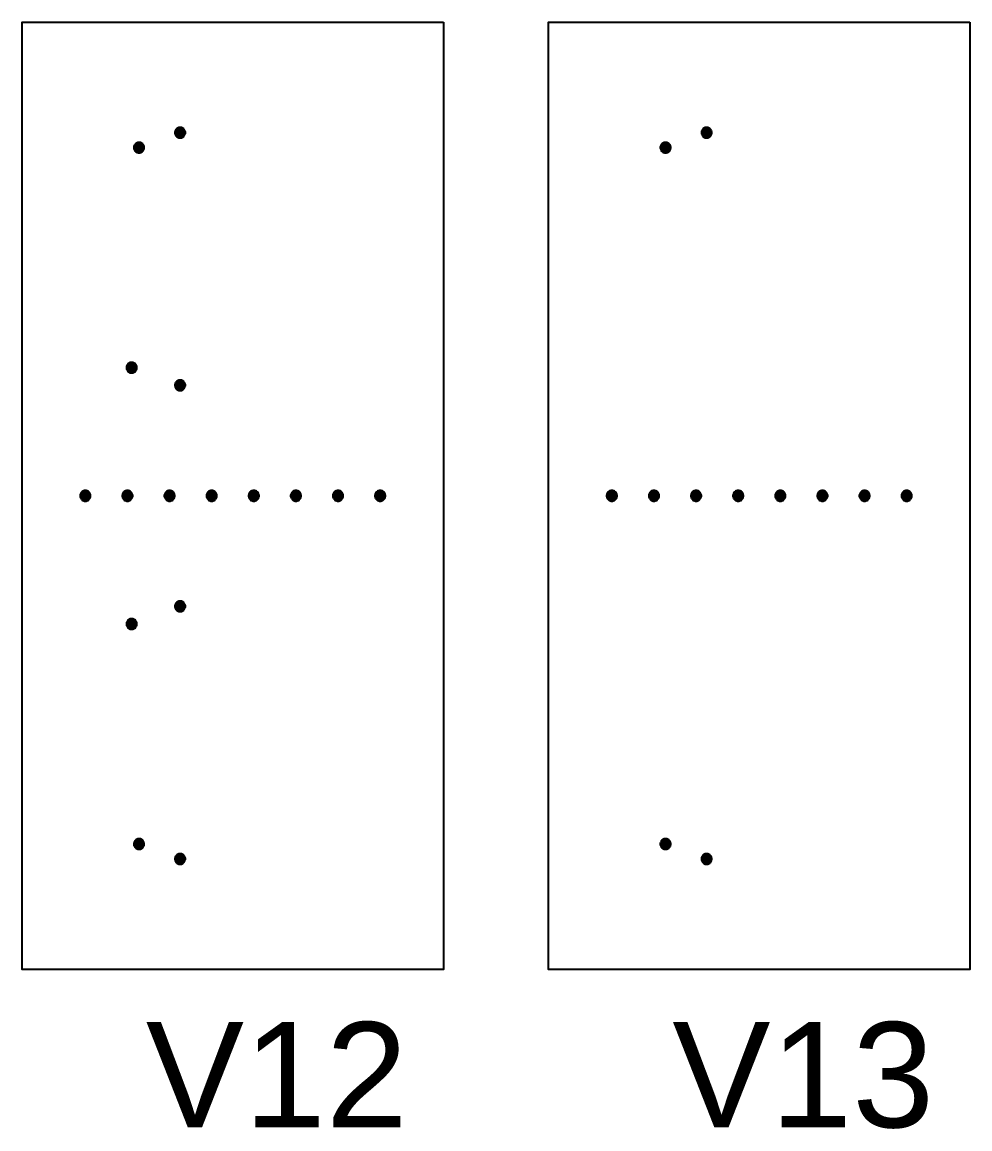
# Model space of a CAD drawing. Extents: x -2 to 177, y -6 to 16.
# Drawn here: x 168 to 177, y 4.99 to 15.5 of the extents above; entities that cross this region are included whole.
import ezdxf

# ---------------------------------------------------------------- set-up
doc = ezdxf.new("R2010")
doc.units = 0
doc.layers.get('0').update_dxf_attribs({"color": 255, "linetype": 'continuous'})
for name, color, linetype in [('Outline', 1, 'continuous'), ('V12', 96, 'continuous'), ('V13', 206, 'continuous')]:
    doc.layers.add(name, color=color, linetype=linetype)
doc.styles.get("Standard").update_dxf_attribs({"font": 'ARIAL.TTF'})

msp = doc.modelspace()

# ---------------------------------------------------------------- linework, layer by layer
at = {"layer": 'Outline'}
for points in [[(172, 15.5), (172, 6.5), (168, 6.5), (168, 15.5)], [(177, 15.5), (177, 6.5), (173, 6.5), (173, 15.5)]]:
    msp.add_lwpolyline(points, close=True, dxfattribs=at)
at = {"layer": 'V12'}
for points in [[(169.55, 14.45), (169.55, 14.457), (169.548, 14.463), (169.546, 14.469), (169.543, 14.475), (169.54, 14.48), (169.535, 14.485), (169.53, 14.49), (169.525, 14.493), (169.519, 14.496), (169.513, 14.498), (169.507, 14.5), (169.5, 14.5), (169.493, 14.5), (169.487, 14.498), (169.481, 14.496), (169.475, 14.493), (169.47, 14.49), (169.465, 14.485), (169.46, 14.48), (169.457, 14.475), (169.454, 14.469), (169.452, 14.463), (169.45, 14.457), (169.45, 14.45), (169.45, 14.443), (169.452, 14.437), (169.454, 14.431), (169.457, 14.425), (169.46, 14.42), (169.465, 14.415), (169.47, 14.41), (169.475, 14.407), (169.481, 14.404), (169.487, 14.402), (169.493, 14.4), (169.5, 14.4), (169.507, 14.4), (169.513, 14.402), (169.519, 14.404), (169.525, 14.407), (169.53, 14.41), (169.535, 14.415), (169.54, 14.42), (169.543, 14.425), (169.546, 14.431), (169.548, 14.437), (169.55, 14.443), (169.55, 14.45)], [(169.16, 14.308), (169.16, 14.315), (169.158, 14.321), (169.156, 14.327), (169.153, 14.333), (169.15, 14.338), (169.145, 14.343), (169.14, 14.348), (169.135, 14.351), (169.129, 14.354), (169.123, 14.356), (169.117, 14.358), (169.11, 14.358), (169.104, 14.358), (169.097, 14.356), (169.091, 14.354), (169.085, 14.351), (169.08, 14.348), (169.075, 14.343), (169.07, 14.338), (169.067, 14.333), (169.064, 14.327), (169.062, 14.321), (169.06, 14.315), (169.06, 14.308), (169.06, 14.302), (169.062, 14.295), (169.064, 14.289), (169.067, 14.283), (169.07, 14.278), (169.075, 14.273), (169.08, 14.268), (169.085, 14.265), (169.091, 14.262), (169.097, 14.26), (169.104, 14.258), (169.11, 14.258), (169.117, 14.258), (169.123, 14.26), (169.129, 14.262), (169.135, 14.265), (169.14, 14.268), (169.145, 14.273), (169.15, 14.278), (169.153, 14.283), (169.156, 14.289), (169.158, 14.295), (169.16, 14.302), (169.16, 14.308)], [(169.09, 12.218), (169.089, 12.224), (169.088, 12.231), (169.086, 12.237), (169.083, 12.243), (169.079, 12.248), (169.075, 12.253), (169.07, 12.257), (169.065, 12.261), (169.059, 12.264), (169.052, 12.266), (169.046, 12.267), (169.04, 12.268), (169.033, 12.267), (169.027, 12.266), (169.02, 12.264), (169.015, 12.261), (169.009, 12.257), (169.004, 12.253), (169, 12.248), (168.996, 12.243), (168.993, 12.237), (168.991, 12.231), (168.99, 12.224), (168.99, 12.218), (168.99, 12.211), (168.991, 12.205), (168.993, 12.198), (168.996, 12.193), (169, 12.187), (169.004, 12.182), (169.009, 12.178), (169.015, 12.174), (169.02, 12.171), (169.027, 12.169), (169.033, 12.168), (169.04, 12.168), (169.046, 12.168), (169.052, 12.169), (169.059, 12.171), (169.065, 12.174), (169.07, 12.178), (169.075, 12.182), (169.079, 12.187), (169.083, 12.193), (169.086, 12.198), (169.088, 12.205), (169.089, 12.211), (169.09, 12.218)], [(169.55, 12.05), (169.55, 12.057), (169.548, 12.063), (169.546, 12.069), (169.543, 12.075), (169.54, 12.08), (169.535, 12.085), (169.53, 12.09), (169.525, 12.093), (169.519, 12.096), (169.513, 12.098), (169.507, 12.1), (169.5, 12.1), (169.493, 12.1), (169.487, 12.098), (169.481, 12.096), (169.475, 12.093), (169.47, 12.09), (169.465, 12.085), (169.46, 12.08), (169.457, 12.075), (169.454, 12.069), (169.452, 12.063), (169.45, 12.057), (169.45, 12.05), (169.45, 12.043), (169.452, 12.037), (169.454, 12.031), (169.457, 12.025), (169.46, 12.02), (169.465, 12.015), (169.47, 12.01), (169.475, 12.007), (169.481, 12.004), (169.487, 12.002), (169.493, 12), (169.5, 12), (169.507, 12), (169.513, 12.002), (169.519, 12.004), (169.525, 12.007), (169.53, 12.01), (169.535, 12.015), (169.54, 12.02), (169.543, 12.025), (169.546, 12.031), (169.548, 12.037), (169.55, 12.043), (169.55, 12.05)], [(168.65, 11), (168.65, 11.007), (168.648, 11.013), (168.646, 11.019), (168.643, 11.025), (168.64, 11.03), (168.635, 11.035), (168.63, 11.04), (168.625, 11.043), (168.619, 11.046), (168.613, 11.048), (168.607, 11.05), (168.6, 11.05), (168.593, 11.05), (168.587, 11.048), (168.581, 11.046), (168.575, 11.043), (168.57, 11.04), (168.565, 11.035), (168.56, 11.03), (168.557, 11.025), (168.554, 11.019), (168.552, 11.013), (168.55, 11.007), (168.55, 11), (168.55, 10.993), (168.552, 10.987), (168.554, 10.981), (168.557, 10.975), (168.56, 10.97), (168.565, 10.965), (168.57, 10.96), (168.575, 10.957), (168.581, 10.954), (168.587, 10.952), (168.593, 10.95), (168.6, 10.95), (168.607, 10.95), (168.613, 10.952), (168.619, 10.954), (168.625, 10.957), (168.63, 10.96), (168.635, 10.965), (168.64, 10.97), (168.643, 10.975), (168.646, 10.981), (168.648, 10.987), (168.65, 10.993), (168.65, 11)], [(169.05, 11), (169.05, 11.007), (169.048, 11.013), (169.046, 11.019), (169.043, 11.025), (169.04, 11.03), (169.035, 11.035), (169.03, 11.04), (169.025, 11.043), (169.019, 11.046), (169.013, 11.048), (169.007, 11.05), (169, 11.05), (168.993, 11.05), (168.987, 11.048), (168.981, 11.046), (168.975, 11.043), (168.97, 11.04), (168.965, 11.035), (168.96, 11.03), (168.957, 11.025), (168.954, 11.019), (168.952, 11.013), (168.95, 11.007), (168.95, 11), (168.95, 10.993), (168.952, 10.987), (168.954, 10.981), (168.957, 10.975), (168.96, 10.97), (168.965, 10.965), (168.97, 10.96), (168.975, 10.957), (168.981, 10.954), (168.987, 10.952), (168.993, 10.95), (169, 10.95), (169.007, 10.95), (169.013, 10.952), (169.019, 10.954), (169.025, 10.957), (169.03, 10.96), (169.035, 10.965), (169.04, 10.97), (169.043, 10.975), (169.046, 10.981), (169.048, 10.987), (169.05, 10.993), (169.05, 11)], [(169.45, 11), (169.45, 11.007), (169.448, 11.013), (169.446, 11.019), (169.443, 11.025), (169.44, 11.03), (169.435, 11.035), (169.43, 11.04), (169.425, 11.043), (169.419, 11.046), (169.413, 11.048), (169.407, 11.05), (169.4, 11.05), (169.393, 11.05), (169.387, 11.048), (169.381, 11.046), (169.375, 11.043), (169.37, 11.04), (169.365, 11.035), (169.36, 11.03), (169.357, 11.025), (169.354, 11.019), (169.352, 11.013), (169.35, 11.007), (169.35, 11), (169.35, 10.993), (169.352, 10.987), (169.354, 10.981), (169.357, 10.975), (169.36, 10.97), (169.365, 10.965), (169.37, 10.96), (169.375, 10.957), (169.381, 10.954), (169.387, 10.952), (169.393, 10.95), (169.4, 10.95), (169.407, 10.95), (169.413, 10.952), (169.419, 10.954), (169.425, 10.957), (169.43, 10.96), (169.435, 10.965), (169.44, 10.97), (169.443, 10.975), (169.446, 10.981), (169.448, 10.987), (169.45, 10.993), (169.45, 11)], [(169.85, 11), (169.85, 11.007), (169.848, 11.013), (169.846, 11.019), (169.843, 11.025), (169.84, 11.03), (169.835, 11.035), (169.83, 11.04), (169.825, 11.043), (169.819, 11.046), (169.813, 11.048), (169.807, 11.05), (169.8, 11.05), (169.793, 11.05), (169.787, 11.048), (169.781, 11.046), (169.775, 11.043), (169.77, 11.04), (169.765, 11.035), (169.76, 11.03), (169.757, 11.025), (169.754, 11.019), (169.752, 11.013), (169.75, 11.007), (169.75, 11), (169.75, 10.993), (169.752, 10.987), (169.754, 10.981), (169.757, 10.975), (169.76, 10.97), (169.765, 10.965), (169.77, 10.96), (169.775, 10.957), (169.781, 10.954), (169.787, 10.952), (169.793, 10.95), (169.8, 10.95), (169.807, 10.95), (169.813, 10.952), (169.819, 10.954), (169.825, 10.957), (169.83, 10.96), (169.835, 10.965), (169.84, 10.97), (169.843, 10.975), (169.846, 10.981), (169.848, 10.987), (169.85, 10.993), (169.85, 11)], [(170.25, 11), (170.25, 11.007), (170.248, 11.013), (170.246, 11.019), (170.243, 11.025), (170.24, 11.03), (170.235, 11.035), (170.23, 11.04), (170.225, 11.043), (170.219, 11.046), (170.213, 11.048), (170.207, 11.05), (170.2, 11.05), (170.193, 11.05), (170.187, 11.048), (170.181, 11.046), (170.175, 11.043), (170.17, 11.04), (170.165, 11.035), (170.16, 11.03), (170.157, 11.025), (170.154, 11.019), (170.152, 11.013), (170.15, 11.007), (170.15, 11), (170.15, 10.993), (170.152, 10.987), (170.154, 10.981), (170.157, 10.975), (170.16, 10.97), (170.165, 10.965), (170.17, 10.96), (170.175, 10.957), (170.181, 10.954), (170.187, 10.952), (170.193, 10.95), (170.2, 10.95), (170.207, 10.95), (170.213, 10.952), (170.219, 10.954), (170.225, 10.957), (170.23, 10.96), (170.235, 10.965), (170.24, 10.97), (170.243, 10.975), (170.246, 10.981), (170.248, 10.987), (170.25, 10.993), (170.25, 11)], [(170.65, 11), (170.65, 11.007), (170.648, 11.013), (170.646, 11.019), (170.643, 11.025), (170.64, 11.03), (170.635, 11.035), (170.63, 11.04), (170.625, 11.043), (170.619, 11.046), (170.613, 11.048), (170.607, 11.05), (170.6, 11.05), (170.593, 11.05), (170.587, 11.048), (170.581, 11.046), (170.575, 11.043), (170.57, 11.04), (170.565, 11.035), (170.56, 11.03), (170.557, 11.025), (170.554, 11.019), (170.552, 11.013), (170.55, 11.007), (170.55, 11), (170.55, 10.993), (170.552, 10.987), (170.554, 10.981), (170.557, 10.975), (170.56, 10.97), (170.565, 10.965), (170.57, 10.96), (170.575, 10.957), (170.581, 10.954), (170.587, 10.952), (170.593, 10.95), (170.6, 10.95), (170.607, 10.95), (170.613, 10.952), (170.619, 10.954), (170.625, 10.957), (170.63, 10.96), (170.635, 10.965), (170.64, 10.97), (170.643, 10.975), (170.646, 10.981), (170.648, 10.987), (170.65, 10.993), (170.65, 11)], [(171.05, 11), (171.05, 11.007), (171.048, 11.013), (171.046, 11.019), (171.043, 11.025), (171.04, 11.03), (171.035, 11.035), (171.03, 11.04), (171.025, 11.043), (171.019, 11.046), (171.013, 11.048), (171.007, 11.05), (171, 11.05), (170.993, 11.05), (170.987, 11.048), (170.981, 11.046), (170.975, 11.043), (170.97, 11.04), (170.965, 11.035), (170.96, 11.03), (170.957, 11.025), (170.954, 11.019), (170.952, 11.013), (170.95, 11.007), (170.95, 11), (170.95, 10.993), (170.952, 10.987), (170.954, 10.981), (170.957, 10.975), (170.96, 10.97), (170.965, 10.965), (170.97, 10.96), (170.975, 10.957), (170.981, 10.954), (170.987, 10.952), (170.993, 10.95), (171, 10.95), (171.007, 10.95), (171.013, 10.952), (171.019, 10.954), (171.025, 10.957), (171.03, 10.96), (171.035, 10.965), (171.04, 10.97), (171.043, 10.975), (171.046, 10.981), (171.048, 10.987), (171.05, 10.993), (171.05, 11)], [(171.45, 11), (171.45, 11.007), (171.448, 11.013), (171.446, 11.019), (171.443, 11.025), (171.44, 11.03), (171.435, 11.035), (171.43, 11.04), (171.425, 11.043), (171.419, 11.046), (171.413, 11.048), (171.407, 11.05), (171.4, 11.05), (171.393, 11.05), (171.387, 11.048), (171.381, 11.046), (171.375, 11.043), (171.37, 11.04), (171.365, 11.035), (171.36, 11.03), (171.357, 11.025), (171.354, 11.019), (171.352, 11.013), (171.35, 11.007), (171.35, 11), (171.35, 10.993), (171.352, 10.987), (171.354, 10.981), (171.357, 10.975), (171.36, 10.97), (171.365, 10.965), (171.37, 10.96), (171.375, 10.957), (171.381, 10.954), (171.387, 10.952), (171.393, 10.95), (171.4, 10.95), (171.407, 10.95), (171.413, 10.952), (171.419, 10.954), (171.425, 10.957), (171.43, 10.96), (171.435, 10.965), (171.44, 10.97), (171.443, 10.975), (171.446, 10.981), (171.448, 10.987), (171.45, 10.993), (171.45, 11)], [(169.55, 9.95), (169.55, 9.957), (169.548, 9.963), (169.546, 9.969), (169.543, 9.975), (169.54, 9.98), (169.535, 9.985), (169.53, 9.99), (169.525, 9.993), (169.519, 9.996), (169.513, 9.998), (169.507, 10), (169.5, 10), (169.493, 10), (169.487, 9.998), (169.481, 9.996), (169.475, 9.993), (169.47, 9.99), (169.465, 9.985), (169.46, 9.98), (169.457, 9.975), (169.454, 9.969), (169.452, 9.963), (169.45, 9.957), (169.45, 9.95), (169.45, 9.943), (169.452, 9.937), (169.454, 9.931), (169.457, 9.925), (169.46, 9.92), (169.465, 9.915), (169.47, 9.91), (169.475, 9.907), (169.481, 9.904), (169.487, 9.902), (169.493, 9.9), (169.5, 9.9), (169.507, 9.9), (169.513, 9.902), (169.519, 9.904), (169.525, 9.907), (169.53, 9.91), (169.535, 9.915), (169.54, 9.92), (169.543, 9.925), (169.546, 9.931), (169.548, 9.937), (169.55, 9.943), (169.55, 9.95)], [(169.09, 9.782), (169.089, 9.789), (169.088, 9.795), (169.086, 9.802), (169.083, 9.807), (169.079, 9.813), (169.075, 9.818), (169.07, 9.822), (169.065, 9.826), (169.059, 9.829), (169.052, 9.831), (169.046, 9.832), (169.04, 9.832), (169.033, 9.832), (169.027, 9.831), (169.02, 9.829), (169.015, 9.826), (169.009, 9.822), (169.004, 9.818), (169, 9.813), (168.996, 9.807), (168.993, 9.802), (168.991, 9.795), (168.99, 9.789), (168.99, 9.782), (168.99, 9.776), (168.991, 9.769), (168.993, 9.763), (168.996, 9.757), (169, 9.752), (169.004, 9.747), (169.009, 9.743), (169.015, 9.739), (169.02, 9.736), (169.027, 9.734), (169.033, 9.733), (169.04, 9.732), (169.046, 9.733), (169.052, 9.734), (169.059, 9.736), (169.065, 9.739), (169.07, 9.743), (169.075, 9.747), (169.079, 9.752), (169.083, 9.757), (169.086, 9.763), (169.088, 9.769), (169.089, 9.776), (169.09, 9.782)], [(169.16, 7.692), (169.16, 7.698), (169.158, 7.705), (169.156, 7.711), (169.153, 7.717), (169.15, 7.722), (169.145, 7.727), (169.14, 7.732), (169.135, 7.735), (169.129, 7.738), (169.123, 7.74), (169.117, 7.742), (169.11, 7.742), (169.104, 7.742), (169.097, 7.74), (169.091, 7.738), (169.085, 7.735), (169.08, 7.732), (169.075, 7.727), (169.07, 7.722), (169.067, 7.717), (169.064, 7.711), (169.062, 7.705), (169.06, 7.698), (169.06, 7.692), (169.06, 7.685), (169.062, 7.679), (169.064, 7.673), (169.067, 7.667), (169.07, 7.662), (169.075, 7.657), (169.08, 7.652), (169.085, 7.649), (169.091, 7.646), (169.097, 7.644), (169.104, 7.642), (169.11, 7.642), (169.117, 7.642), (169.123, 7.644), (169.129, 7.646), (169.135, 7.649), (169.14, 7.652), (169.145, 7.657), (169.15, 7.662), (169.153, 7.667), (169.156, 7.673), (169.158, 7.679), (169.16, 7.685), (169.16, 7.692)], [(169.55, 7.55), (169.55, 7.557), (169.548, 7.563), (169.546, 7.569), (169.543, 7.575), (169.54, 7.58), (169.535, 7.585), (169.53, 7.59), (169.525, 7.593), (169.519, 7.596), (169.513, 7.598), (169.507, 7.6), (169.5, 7.6), (169.493, 7.6), (169.487, 7.598), (169.481, 7.596), (169.475, 7.593), (169.47, 7.59), (169.465, 7.585), (169.46, 7.58), (169.457, 7.575), (169.454, 7.569), (169.452, 7.563), (169.45, 7.557), (169.45, 7.55), (169.45, 7.543), (169.452, 7.537), (169.454, 7.531), (169.457, 7.525), (169.46, 7.52), (169.465, 7.515), (169.47, 7.51), (169.475, 7.507), (169.481, 7.504), (169.487, 7.502), (169.493, 7.5), (169.5, 7.5), (169.507, 7.5), (169.513, 7.502), (169.519, 7.504), (169.525, 7.507), (169.53, 7.51), (169.535, 7.515), (169.54, 7.52), (169.543, 7.525), (169.546, 7.531), (169.548, 7.537), (169.55, 7.543), (169.55, 7.55)]]:
    msp.add_lwpolyline(points, close=True, dxfattribs=at)
for points in [[(169.454, 14.469), (169.45, 14.45), (169.5, 14.45)], [(169.45, 14.45), (169.454, 14.431), (169.5, 14.45)], [(169.465, 14.485), (169.454, 14.469), (169.5, 14.45)], [(169.454, 14.431), (169.465, 14.415), (169.5, 14.45)], [(169.481, 14.496), (169.465, 14.485), (169.5, 14.45)], [(169.465, 14.415), (169.481, 14.404), (169.5, 14.45)], [(169.5, 14.5), (169.481, 14.496), (169.5, 14.45)], [(169.481, 14.404), (169.5, 14.4), (169.5, 14.45)], [(169.519, 14.496), (169.5, 14.5), (169.5, 14.45)], [(169.535, 14.485), (169.519, 14.496), (169.5, 14.45)], [(169.546, 14.469), (169.535, 14.485), (169.5, 14.45)], [(169.55, 14.45), (169.546, 14.469), (169.5, 14.45)], [(169.5, 14.4), (169.519, 14.404), (169.5, 14.45)], [(169.519, 14.404), (169.535, 14.415), (169.5, 14.45)], [(169.535, 14.415), (169.546, 14.431), (169.5, 14.45)], [(169.546, 14.431), (169.55, 14.45), (169.5, 14.45)], [(169.064, 14.327), (169.06, 14.308), (169.11, 14.308)], [(169.06, 14.308), (169.064, 14.289), (169.11, 14.308)], [(169.075, 14.343), (169.064, 14.327), (169.11, 14.308)], [(169.064, 14.289), (169.075, 14.273), (169.11, 14.308)], [(169.091, 14.354), (169.075, 14.343), (169.11, 14.308)], [(169.075, 14.273), (169.091, 14.262), (169.11, 14.308)], [(169.11, 14.358), (169.091, 14.354), (169.11, 14.308)], [(169.091, 14.262), (169.11, 14.258), (169.11, 14.308)], [(169.129, 14.354), (169.11, 14.358), (169.11, 14.308)], [(169.145, 14.343), (169.129, 14.354), (169.11, 14.308)], [(169.156, 14.327), (169.145, 14.343), (169.11, 14.308)], [(169.16, 14.308), (169.156, 14.327), (169.11, 14.308)], [(169.11, 14.258), (169.129, 14.262), (169.11, 14.308)], [(169.129, 14.262), (169.145, 14.273), (169.11, 14.308)], [(169.145, 14.273), (169.156, 14.289), (169.11, 14.308)], [(169.156, 14.289), (169.16, 14.308), (169.11, 14.308)], [(168.993, 12.237), (168.99, 12.218), (169.04, 12.218)], [(168.99, 12.218), (168.993, 12.198), (169.04, 12.218)], [(169.004, 12.253), (168.993, 12.237), (169.04, 12.218)], [(168.993, 12.198), (169.004, 12.182), (169.04, 12.218)], [(169.02, 12.264), (169.004, 12.253), (169.04, 12.218)], [(169.004, 12.182), (169.02, 12.171), (169.04, 12.218)], [(169.04, 12.268), (169.02, 12.264), (169.04, 12.218)], [(169.02, 12.171), (169.04, 12.168), (169.04, 12.218)], [(169.059, 12.264), (169.04, 12.268), (169.04, 12.218)], [(169.075, 12.253), (169.059, 12.264), (169.04, 12.218)], [(169.086, 12.237), (169.075, 12.253), (169.04, 12.218)], [(169.09, 12.218), (169.086, 12.237), (169.04, 12.218)], [(169.04, 12.168), (169.059, 12.171), (169.04, 12.218)], [(169.059, 12.171), (169.075, 12.182), (169.04, 12.218)], [(169.075, 12.182), (169.086, 12.198), (169.04, 12.218)], [(169.086, 12.198), (169.09, 12.218), (169.04, 12.218)], [(169.481, 12.096), (169.465, 12.085), (169.5, 12.05)], [(169.5, 12.1), (169.481, 12.096), (169.5, 12.05)], [(169.519, 12.096), (169.5, 12.1), (169.5, 12.05)], [(169.535, 12.085), (169.519, 12.096), (169.5, 12.05)], [(169.454, 12.069), (169.45, 12.05), (169.5, 12.05)], [(169.45, 12.05), (169.454, 12.031), (169.5, 12.05)], [(169.465, 12.085), (169.454, 12.069), (169.5, 12.05)], [(169.454, 12.031), (169.465, 12.015), (169.5, 12.05)], [(169.465, 12.015), (169.481, 12.004), (169.5, 12.05)], [(169.481, 12.004), (169.5, 12), (169.5, 12.05)], [(169.546, 12.069), (169.535, 12.085), (169.5, 12.05)], [(169.55, 12.05), (169.546, 12.069), (169.5, 12.05)], [(169.5, 12), (169.519, 12.004), (169.5, 12.05)], [(169.519, 12.004), (169.535, 12.015), (169.5, 12.05)], [(169.535, 12.015), (169.546, 12.031), (169.5, 12.05)], [(169.546, 12.031), (169.55, 12.05), (169.5, 12.05)], [(168.581, 11.046), (168.565, 11.035), (168.6, 11)], [(168.6, 11.05), (168.581, 11.046), (168.6, 11)], [(168.619, 11.046), (168.6, 11.05), (168.6, 11)], [(168.635, 11.035), (168.619, 11.046), (168.6, 11)], [(168.981, 11.046), (168.965, 11.035), (169, 11)], [(169, 11.05), (168.981, 11.046), (169, 11)], [(169.019, 11.046), (169, 11.05), (169, 11)], [(169.035, 11.035), (169.019, 11.046), (169, 11)], [(169.381, 11.046), (169.365, 11.035), (169.4, 11)], [(169.4, 11.05), (169.381, 11.046), (169.4, 11)], [(169.419, 11.046), (169.4, 11.05), (169.4, 11)], [(169.435, 11.035), (169.419, 11.046), (169.4, 11)], [(169.781, 11.046), (169.765, 11.035), (169.8, 11)], [(169.8, 11.05), (169.781, 11.046), (169.8, 11)], [(169.819, 11.046), (169.8, 11.05), (169.8, 11)], [(169.835, 11.035), (169.819, 11.046), (169.8, 11)], [(170.181, 11.046), (170.165, 11.035), (170.2, 11)], [(170.2, 11.05), (170.181, 11.046), (170.2, 11)], [(170.219, 11.046), (170.2, 11.05), (170.2, 11)], [(170.235, 11.035), (170.219, 11.046), (170.2, 11)], [(170.581, 11.046), (170.565, 11.035), (170.6, 11)], [(170.6, 11.05), (170.581, 11.046), (170.6, 11)], [(170.619, 11.046), (170.6, 11.05), (170.6, 11)], [(170.635, 11.035), (170.619, 11.046), (170.6, 11)], [(170.981, 11.046), (170.965, 11.035), (171, 11)], [(171, 11.05), (170.981, 11.046), (171, 11)], [(171.019, 11.046), (171, 11.05), (171, 11)], [(171.035, 11.035), (171.019, 11.046), (171, 11)], [(171.381, 11.046), (171.365, 11.035), (171.4, 11)], [(171.4, 11.05), (171.381, 11.046), (171.4, 11)], [(171.419, 11.046), (171.4, 11.05), (171.4, 11)], [(171.435, 11.035), (171.419, 11.046), (171.4, 11)], [(168.554, 11.019), (168.55, 11), (168.6, 11)], [(168.55, 11), (168.554, 10.981), (168.6, 11)], [(168.565, 11.035), (168.554, 11.019), (168.6, 11)], [(168.554, 10.981), (168.565, 10.965), (168.6, 11)], [(168.565, 10.965), (168.581, 10.954), (168.6, 11)], [(168.581, 10.954), (168.6, 10.95), (168.6, 11)], [(168.646, 11.019), (168.635, 11.035), (168.6, 11)], [(168.65, 11), (168.646, 11.019), (168.6, 11)], [(168.6, 10.95), (168.619, 10.954), (168.6, 11)], [(168.619, 10.954), (168.635, 10.965), (168.6, 11)], [(168.635, 10.965), (168.646, 10.981), (168.6, 11)], [(168.646, 10.981), (168.65, 11), (168.6, 11)], [(168.954, 11.019), (168.95, 11), (169, 11)], [(168.95, 11), (168.954, 10.981), (169, 11)], [(168.965, 11.035), (168.954, 11.019), (169, 11)], [(168.954, 10.981), (168.965, 10.965), (169, 11)], [(168.965, 10.965), (168.981, 10.954), (169, 11)], [(168.981, 10.954), (169, 10.95), (169, 11)], [(169.046, 11.019), (169.035, 11.035), (169, 11)], [(169.05, 11), (169.046, 11.019), (169, 11)], [(169, 10.95), (169.019, 10.954), (169, 11)], [(169.019, 10.954), (169.035, 10.965), (169, 11)], [(169.035, 10.965), (169.046, 10.981), (169, 11)], [(169.046, 10.981), (169.05, 11), (169, 11)], [(169.354, 11.019), (169.35, 11), (169.4, 11)], [(169.35, 11), (169.354, 10.981), (169.4, 11)], [(169.365, 11.035), (169.354, 11.019), (169.4, 11)], [(169.354, 10.981), (169.365, 10.965), (169.4, 11)], [(169.365, 10.965), (169.381, 10.954), (169.4, 11)], [(169.381, 10.954), (169.4, 10.95), (169.4, 11)], [(169.446, 11.019), (169.435, 11.035), (169.4, 11)], [(169.45, 11), (169.446, 11.019), (169.4, 11)], [(169.4, 10.95), (169.419, 10.954), (169.4, 11)], [(169.419, 10.954), (169.435, 10.965), (169.4, 11)], [(169.435, 10.965), (169.446, 10.981), (169.4, 11)], [(169.446, 10.981), (169.45, 11), (169.4, 11)], [(169.754, 11.019), (169.75, 11), (169.8, 11)], [(169.75, 11), (169.754, 10.981), (169.8, 11)], [(169.765, 11.035), (169.754, 11.019), (169.8, 11)], [(169.754, 10.981), (169.765, 10.965), (169.8, 11)], [(169.765, 10.965), (169.781, 10.954), (169.8, 11)], [(169.781, 10.954), (169.8, 10.95), (169.8, 11)], [(169.846, 11.019), (169.835, 11.035), (169.8, 11)], [(169.85, 11), (169.846, 11.019), (169.8, 11)], [(169.8, 10.95), (169.819, 10.954), (169.8, 11)], [(169.819, 10.954), (169.835, 10.965), (169.8, 11)], [(169.835, 10.965), (169.846, 10.981), (169.8, 11)], [(169.846, 10.981), (169.85, 11), (169.8, 11)], [(170.154, 11.019), (170.15, 11), (170.2, 11)], [(170.15, 11), (170.154, 10.981), (170.2, 11)], [(170.165, 11.035), (170.154, 11.019), (170.2, 11)], [(170.154, 10.981), (170.165, 10.965), (170.2, 11)], [(170.165, 10.965), (170.181, 10.954), (170.2, 11)], [(170.181, 10.954), (170.2, 10.95), (170.2, 11)], [(170.246, 11.019), (170.235, 11.035), (170.2, 11)], [(170.25, 11), (170.246, 11.019), (170.2, 11)], [(170.2, 10.95), (170.219, 10.954), (170.2, 11)], [(170.219, 10.954), (170.235, 10.965), (170.2, 11)], [(170.235, 10.965), (170.246, 10.981), (170.2, 11)], [(170.246, 10.981), (170.25, 11), (170.2, 11)], [(170.554, 11.019), (170.55, 11), (170.6, 11)], [(170.55, 11), (170.554, 10.981), (170.6, 11)], [(170.565, 11.035), (170.554, 11.019), (170.6, 11)], [(170.554, 10.981), (170.565, 10.965), (170.6, 11)], [(170.565, 10.965), (170.581, 10.954), (170.6, 11)], [(170.581, 10.954), (170.6, 10.95), (170.6, 11)], [(170.646, 11.019), (170.635, 11.035), (170.6, 11)], [(170.65, 11), (170.646, 11.019), (170.6, 11)], [(170.6, 10.95), (170.619, 10.954), (170.6, 11)], [(170.619, 10.954), (170.635, 10.965), (170.6, 11)], [(170.635, 10.965), (170.646, 10.981), (170.6, 11)], [(170.646, 10.981), (170.65, 11), (170.6, 11)], [(170.954, 11.019), (170.95, 11), (171, 11)], [(170.95, 11), (170.954, 10.981), (171, 11)], [(170.965, 11.035), (170.954, 11.019), (171, 11)], [(170.954, 10.981), (170.965, 10.965), (171, 11)], [(170.965, 10.965), (170.981, 10.954), (171, 11)], [(170.981, 10.954), (171, 10.95), (171, 11)], [(171.046, 11.019), (171.035, 11.035), (171, 11)], [(171.05, 11), (171.046, 11.019), (171, 11)], [(171, 10.95), (171.019, 10.954), (171, 11)], [(171.019, 10.954), (171.035, 10.965), (171, 11)], [(171.035, 10.965), (171.046, 10.981), (171, 11)], [(171.046, 10.981), (171.05, 11), (171, 11)], [(171.354, 11.019), (171.35, 11), (171.4, 11)], [(171.35, 11), (171.354, 10.981), (171.4, 11)], [(171.365, 11.035), (171.354, 11.019), (171.4, 11)], [(171.354, 10.981), (171.365, 10.965), (171.4, 11)], [(171.365, 10.965), (171.381, 10.954), (171.4, 11)], [(171.381, 10.954), (171.4, 10.95), (171.4, 11)], [(171.446, 11.019), (171.435, 11.035), (171.4, 11)], [(171.45, 11), (171.446, 11.019), (171.4, 11)], [(171.4, 10.95), (171.419, 10.954), (171.4, 11)], [(171.419, 10.954), (171.435, 10.965), (171.4, 11)], [(171.435, 10.965), (171.446, 10.981), (171.4, 11)], [(171.446, 10.981), (171.45, 11), (171.4, 11)], [(169.481, 9.996), (169.465, 9.985), (169.5, 9.95)], [(169.5, 10), (169.481, 9.996), (169.5, 9.95)], [(169.519, 9.996), (169.5, 10), (169.5, 9.95)], [(169.535, 9.985), (169.519, 9.996), (169.5, 9.95)], [(169.454, 9.969), (169.45, 9.95), (169.5, 9.95)], [(169.45, 9.95), (169.454, 9.931), (169.5, 9.95)], [(169.465, 9.985), (169.454, 9.969), (169.5, 9.95)], [(169.454, 9.931), (169.465, 9.915), (169.5, 9.95)], [(169.465, 9.915), (169.481, 9.904), (169.5, 9.95)], [(169.481, 9.904), (169.5, 9.9), (169.5, 9.95)], [(169.546, 9.969), (169.535, 9.985), (169.5, 9.95)], [(169.55, 9.95), (169.546, 9.969), (169.5, 9.95)], [(169.5, 9.9), (169.519, 9.904), (169.5, 9.95)], [(169.519, 9.904), (169.535, 9.915), (169.5, 9.95)], [(169.535, 9.915), (169.546, 9.931), (169.5, 9.95)], [(169.546, 9.931), (169.55, 9.95), (169.5, 9.95)], [(168.993, 9.802), (168.99, 9.782), (169.04, 9.782)], [(168.99, 9.782), (168.993, 9.763), (169.04, 9.782)], [(169.004, 9.818), (168.993, 9.802), (169.04, 9.782)], [(168.993, 9.763), (169.004, 9.747), (169.04, 9.782)], [(169.02, 9.829), (169.004, 9.818), (169.04, 9.782)], [(169.004, 9.747), (169.02, 9.736), (169.04, 9.782)], [(169.04, 9.832), (169.02, 9.829), (169.04, 9.782)], [(169.02, 9.736), (169.04, 9.732), (169.04, 9.782)], [(169.059, 9.829), (169.04, 9.832), (169.04, 9.782)], [(169.075, 9.818), (169.059, 9.829), (169.04, 9.782)], [(169.086, 9.802), (169.075, 9.818), (169.04, 9.782)], [(169.09, 9.782), (169.086, 9.802), (169.04, 9.782)], [(169.04, 9.732), (169.059, 9.736), (169.04, 9.782)], [(169.059, 9.736), (169.075, 9.747), (169.04, 9.782)], [(169.075, 9.747), (169.086, 9.763), (169.04, 9.782)], [(169.086, 9.763), (169.09, 9.782), (169.04, 9.782)], [(169.064, 7.711), (169.06, 7.692), (169.11, 7.692)], [(169.06, 7.692), (169.064, 7.673), (169.11, 7.692)], [(169.075, 7.727), (169.064, 7.711), (169.11, 7.692)], [(169.064, 7.673), (169.075, 7.657), (169.11, 7.692)], [(169.091, 7.738), (169.075, 7.727), (169.11, 7.692)], [(169.075, 7.657), (169.091, 7.646), (169.11, 7.692)], [(169.11, 7.742), (169.091, 7.738), (169.11, 7.692)], [(169.091, 7.646), (169.11, 7.642), (169.11, 7.692)], [(169.129, 7.738), (169.11, 7.742), (169.11, 7.692)], [(169.145, 7.727), (169.129, 7.738), (169.11, 7.692)], [(169.156, 7.711), (169.145, 7.727), (169.11, 7.692)], [(169.16, 7.692), (169.156, 7.711), (169.11, 7.692)], [(169.11, 7.642), (169.129, 7.646), (169.11, 7.692)], [(169.129, 7.646), (169.145, 7.657), (169.11, 7.692)], [(169.145, 7.657), (169.156, 7.673), (169.11, 7.692)], [(169.156, 7.673), (169.16, 7.692), (169.11, 7.692)], [(169.465, 7.585), (169.454, 7.569), (169.5, 7.55)], [(169.481, 7.596), (169.465, 7.585), (169.5, 7.55)], [(169.5, 7.6), (169.481, 7.596), (169.5, 7.55)], [(169.519, 7.596), (169.5, 7.6), (169.5, 7.55)], [(169.535, 7.585), (169.519, 7.596), (169.5, 7.55)], [(169.546, 7.569), (169.535, 7.585), (169.5, 7.55)], [(169.454, 7.569), (169.45, 7.55), (169.5, 7.55)], [(169.45, 7.55), (169.454, 7.531), (169.5, 7.55)], [(169.454, 7.531), (169.465, 7.515), (169.5, 7.55)], [(169.465, 7.515), (169.481, 7.504), (169.5, 7.55)], [(169.481, 7.504), (169.5, 7.5), (169.5, 7.55)], [(169.55, 7.55), (169.546, 7.569), (169.5, 7.55)], [(169.5, 7.5), (169.519, 7.504), (169.5, 7.55)], [(169.519, 7.504), (169.535, 7.515), (169.5, 7.55)], [(169.535, 7.515), (169.546, 7.531), (169.5, 7.55)], [(169.546, 7.531), (169.55, 7.55), (169.5, 7.55)]]:
    msp.add_solid(points, dxfattribs=at)
at = {"layer": 'V13'}
for points in [[(174.55, 14.45), (174.55, 14.457), (174.548, 14.463), (174.546, 14.469), (174.543, 14.475), (174.54, 14.48), (174.535, 14.485), (174.53, 14.49), (174.525, 14.493), (174.519, 14.496), (174.513, 14.498), (174.507, 14.5), (174.5, 14.5), (174.493, 14.5), (174.487, 14.498), (174.481, 14.496), (174.475, 14.493), (174.47, 14.49), (174.465, 14.485), (174.46, 14.48), (174.457, 14.475), (174.454, 14.469), (174.452, 14.463), (174.45, 14.457), (174.45, 14.45), (174.45, 14.443), (174.452, 14.437), (174.454, 14.431), (174.457, 14.425), (174.46, 14.42), (174.465, 14.415), (174.47, 14.41), (174.475, 14.407), (174.481, 14.404), (174.487, 14.402), (174.493, 14.4), (174.5, 14.4), (174.507, 14.4), (174.513, 14.402), (174.519, 14.404), (174.525, 14.407), (174.53, 14.41), (174.535, 14.415), (174.54, 14.42), (174.543, 14.425), (174.546, 14.431), (174.548, 14.437), (174.55, 14.443), (174.55, 14.45)], [(174.16, 14.308), (174.16, 14.315), (174.158, 14.321), (174.156, 14.327), (174.153, 14.333), (174.15, 14.338), (174.145, 14.343), (174.14, 14.348), (174.135, 14.351), (174.129, 14.354), (174.123, 14.356), (174.117, 14.358), (174.11, 14.358), (174.104, 14.358), (174.097, 14.356), (174.091, 14.354), (174.085, 14.351), (174.08, 14.348), (174.075, 14.343), (174.07, 14.338), (174.067, 14.333), (174.064, 14.327), (174.062, 14.321), (174.06, 14.315), (174.06, 14.308), (174.06, 14.302), (174.062, 14.295), (174.064, 14.289), (174.067, 14.283), (174.07, 14.278), (174.075, 14.273), (174.08, 14.268), (174.085, 14.265), (174.091, 14.262), (174.097, 14.26), (174.104, 14.258), (174.11, 14.258), (174.117, 14.258), (174.123, 14.26), (174.129, 14.262), (174.135, 14.265), (174.14, 14.268), (174.145, 14.273), (174.15, 14.278), (174.153, 14.283), (174.156, 14.289), (174.158, 14.295), (174.16, 14.302), (174.16, 14.308)], [(173.65, 11), (173.65, 11.007), (173.648, 11.013), (173.646, 11.019), (173.643, 11.025), (173.64, 11.03), (173.635, 11.035), (173.63, 11.04), (173.625, 11.043), (173.619, 11.046), (173.613, 11.048), (173.607, 11.05), (173.6, 11.05), (173.593, 11.05), (173.587, 11.048), (173.581, 11.046), (173.575, 11.043), (173.57, 11.04), (173.565, 11.035), (173.56, 11.03), (173.557, 11.025), (173.554, 11.019), (173.552, 11.013), (173.55, 11.007), (173.55, 11), (173.55, 10.993), (173.552, 10.987), (173.554, 10.981), (173.557, 10.975), (173.56, 10.97), (173.565, 10.965), (173.57, 10.96), (173.575, 10.957), (173.581, 10.954), (173.587, 10.952), (173.593, 10.95), (173.6, 10.95), (173.607, 10.95), (173.613, 10.952), (173.619, 10.954), (173.625, 10.957), (173.63, 10.96), (173.635, 10.965), (173.64, 10.97), (173.643, 10.975), (173.646, 10.981), (173.648, 10.987), (173.65, 10.993), (173.65, 11)], [(174.05, 11), (174.05, 11.007), (174.048, 11.013), (174.046, 11.019), (174.043, 11.025), (174.04, 11.03), (174.035, 11.035), (174.03, 11.04), (174.025, 11.043), (174.019, 11.046), (174.013, 11.048), (174.007, 11.05), (174, 11.05), (173.993, 11.05), (173.987, 11.048), (173.981, 11.046), (173.975, 11.043), (173.97, 11.04), (173.965, 11.035), (173.96, 11.03), (173.957, 11.025), (173.954, 11.019), (173.952, 11.013), (173.95, 11.007), (173.95, 11), (173.95, 10.993), (173.952, 10.987), (173.954, 10.981), (173.957, 10.975), (173.96, 10.97), (173.965, 10.965), (173.97, 10.96), (173.975, 10.957), (173.981, 10.954), (173.987, 10.952), (173.993, 10.95), (174, 10.95), (174.007, 10.95), (174.013, 10.952), (174.019, 10.954), (174.025, 10.957), (174.03, 10.96), (174.035, 10.965), (174.04, 10.97), (174.043, 10.975), (174.046, 10.981), (174.048, 10.987), (174.05, 10.993), (174.05, 11)], [(174.45, 11), (174.45, 11.007), (174.448, 11.013), (174.446, 11.019), (174.443, 11.025), (174.44, 11.03), (174.435, 11.035), (174.43, 11.04), (174.425, 11.043), (174.419, 11.046), (174.413, 11.048), (174.407, 11.05), (174.4, 11.05), (174.393, 11.05), (174.387, 11.048), (174.381, 11.046), (174.375, 11.043), (174.37, 11.04), (174.365, 11.035), (174.36, 11.03), (174.357, 11.025), (174.354, 11.019), (174.352, 11.013), (174.35, 11.007), (174.35, 11), (174.35, 10.993), (174.352, 10.987), (174.354, 10.981), (174.357, 10.975), (174.36, 10.97), (174.365, 10.965), (174.37, 10.96), (174.375, 10.957), (174.381, 10.954), (174.387, 10.952), (174.393, 10.95), (174.4, 10.95), (174.407, 10.95), (174.413, 10.952), (174.419, 10.954), (174.425, 10.957), (174.43, 10.96), (174.435, 10.965), (174.44, 10.97), (174.443, 10.975), (174.446, 10.981), (174.448, 10.987), (174.45, 10.993), (174.45, 11)], [(174.85, 11), (174.85, 11.007), (174.848, 11.013), (174.846, 11.019), (174.843, 11.025), (174.84, 11.03), (174.835, 11.035), (174.83, 11.04), (174.825, 11.043), (174.819, 11.046), (174.813, 11.048), (174.807, 11.05), (174.8, 11.05), (174.793, 11.05), (174.787, 11.048), (174.781, 11.046), (174.775, 11.043), (174.77, 11.04), (174.765, 11.035), (174.76, 11.03), (174.757, 11.025), (174.754, 11.019), (174.752, 11.013), (174.75, 11.007), (174.75, 11), (174.75, 10.993), (174.752, 10.987), (174.754, 10.981), (174.757, 10.975), (174.76, 10.97), (174.765, 10.965), (174.77, 10.96), (174.775, 10.957), (174.781, 10.954), (174.787, 10.952), (174.793, 10.95), (174.8, 10.95), (174.807, 10.95), (174.813, 10.952), (174.819, 10.954), (174.825, 10.957), (174.83, 10.96), (174.835, 10.965), (174.84, 10.97), (174.843, 10.975), (174.846, 10.981), (174.848, 10.987), (174.85, 10.993), (174.85, 11)], [(175.25, 11), (175.25, 11.007), (175.248, 11.013), (175.246, 11.019), (175.243, 11.025), (175.24, 11.03), (175.235, 11.035), (175.23, 11.04), (175.225, 11.043), (175.219, 11.046), (175.213, 11.048), (175.207, 11.05), (175.2, 11.05), (175.193, 11.05), (175.187, 11.048), (175.181, 11.046), (175.175, 11.043), (175.17, 11.04), (175.165, 11.035), (175.16, 11.03), (175.157, 11.025), (175.154, 11.019), (175.152, 11.013), (175.15, 11.007), (175.15, 11), (175.15, 10.993), (175.152, 10.987), (175.154, 10.981), (175.157, 10.975), (175.16, 10.97), (175.165, 10.965), (175.17, 10.96), (175.175, 10.957), (175.181, 10.954), (175.187, 10.952), (175.193, 10.95), (175.2, 10.95), (175.207, 10.95), (175.213, 10.952), (175.219, 10.954), (175.225, 10.957), (175.23, 10.96), (175.235, 10.965), (175.24, 10.97), (175.243, 10.975), (175.246, 10.981), (175.248, 10.987), (175.25, 10.993), (175.25, 11)], [(175.65, 11), (175.65, 11.007), (175.648, 11.013), (175.646, 11.019), (175.643, 11.025), (175.64, 11.03), (175.635, 11.035), (175.63, 11.04), (175.625, 11.043), (175.619, 11.046), (175.613, 11.048), (175.607, 11.05), (175.6, 11.05), (175.593, 11.05), (175.587, 11.048), (175.581, 11.046), (175.575, 11.043), (175.57, 11.04), (175.565, 11.035), (175.56, 11.03), (175.557, 11.025), (175.554, 11.019), (175.552, 11.013), (175.55, 11.007), (175.55, 11), (175.55, 10.993), (175.552, 10.987), (175.554, 10.981), (175.557, 10.975), (175.56, 10.97), (175.565, 10.965), (175.57, 10.96), (175.575, 10.957), (175.581, 10.954), (175.587, 10.952), (175.593, 10.95), (175.6, 10.95), (175.607, 10.95), (175.613, 10.952), (175.619, 10.954), (175.625, 10.957), (175.63, 10.96), (175.635, 10.965), (175.64, 10.97), (175.643, 10.975), (175.646, 10.981), (175.648, 10.987), (175.65, 10.993), (175.65, 11)], [(176.05, 11), (176.05, 11.007), (176.048, 11.013), (176.046, 11.019), (176.043, 11.025), (176.04, 11.03), (176.035, 11.035), (176.03, 11.04), (176.025, 11.043), (176.019, 11.046), (176.013, 11.048), (176.007, 11.05), (176, 11.05), (175.993, 11.05), (175.987, 11.048), (175.981, 11.046), (175.975, 11.043), (175.97, 11.04), (175.965, 11.035), (175.96, 11.03), (175.957, 11.025), (175.954, 11.019), (175.952, 11.013), (175.95, 11.007), (175.95, 11), (175.95, 10.993), (175.952, 10.987), (175.954, 10.981), (175.957, 10.975), (175.96, 10.97), (175.965, 10.965), (175.97, 10.96), (175.975, 10.957), (175.981, 10.954), (175.987, 10.952), (175.993, 10.95), (176, 10.95), (176.007, 10.95), (176.013, 10.952), (176.019, 10.954), (176.025, 10.957), (176.03, 10.96), (176.035, 10.965), (176.04, 10.97), (176.043, 10.975), (176.046, 10.981), (176.048, 10.987), (176.05, 10.993), (176.05, 11)], [(176.45, 11), (176.45, 11.007), (176.448, 11.013), (176.446, 11.019), (176.443, 11.025), (176.44, 11.03), (176.435, 11.035), (176.43, 11.04), (176.425, 11.043), (176.419, 11.046), (176.413, 11.048), (176.407, 11.05), (176.4, 11.05), (176.393, 11.05), (176.387, 11.048), (176.381, 11.046), (176.375, 11.043), (176.37, 11.04), (176.365, 11.035), (176.36, 11.03), (176.357, 11.025), (176.354, 11.019), (176.352, 11.013), (176.35, 11.007), (176.35, 11), (176.35, 10.993), (176.352, 10.987), (176.354, 10.981), (176.357, 10.975), (176.36, 10.97), (176.365, 10.965), (176.37, 10.96), (176.375, 10.957), (176.381, 10.954), (176.387, 10.952), (176.393, 10.95), (176.4, 10.95), (176.407, 10.95), (176.413, 10.952), (176.419, 10.954), (176.425, 10.957), (176.43, 10.96), (176.435, 10.965), (176.44, 10.97), (176.443, 10.975), (176.446, 10.981), (176.448, 10.987), (176.45, 10.993), (176.45, 11)], [(174.16, 7.692), (174.16, 7.698), (174.158, 7.705), (174.156, 7.711), (174.153, 7.717), (174.15, 7.722), (174.145, 7.727), (174.14, 7.732), (174.135, 7.735), (174.129, 7.738), (174.123, 7.74), (174.117, 7.742), (174.11, 7.742), (174.104, 7.742), (174.097, 7.74), (174.091, 7.738), (174.085, 7.735), (174.08, 7.732), (174.075, 7.727), (174.07, 7.722), (174.067, 7.717), (174.064, 7.711), (174.062, 7.705), (174.06, 7.698), (174.06, 7.692), (174.06, 7.685), (174.062, 7.679), (174.064, 7.673), (174.067, 7.667), (174.07, 7.662), (174.075, 7.657), (174.08, 7.652), (174.085, 7.649), (174.091, 7.646), (174.097, 7.644), (174.104, 7.642), (174.11, 7.642), (174.117, 7.642), (174.123, 7.644), (174.129, 7.646), (174.135, 7.649), (174.14, 7.652), (174.145, 7.657), (174.15, 7.662), (174.153, 7.667), (174.156, 7.673), (174.158, 7.679), (174.16, 7.685), (174.16, 7.692)], [(174.55, 7.55), (174.55, 7.557), (174.548, 7.563), (174.546, 7.569), (174.543, 7.575), (174.54, 7.58), (174.535, 7.585), (174.53, 7.59), (174.525, 7.593), (174.519, 7.596), (174.513, 7.598), (174.507, 7.6), (174.5, 7.6), (174.493, 7.6), (174.487, 7.598), (174.481, 7.596), (174.475, 7.593), (174.47, 7.59), (174.465, 7.585), (174.46, 7.58), (174.457, 7.575), (174.454, 7.569), (174.452, 7.563), (174.45, 7.557), (174.45, 7.55), (174.45, 7.543), (174.452, 7.537), (174.454, 7.531), (174.457, 7.525), (174.46, 7.52), (174.465, 7.515), (174.47, 7.51), (174.475, 7.507), (174.481, 7.504), (174.487, 7.502), (174.493, 7.5), (174.5, 7.5), (174.507, 7.5), (174.513, 7.502), (174.519, 7.504), (174.525, 7.507), (174.53, 7.51), (174.535, 7.515), (174.54, 7.52), (174.543, 7.525), (174.546, 7.531), (174.548, 7.537), (174.55, 7.543), (174.55, 7.55)]]:
    msp.add_lwpolyline(points, close=True, dxfattribs=at)
for points in [[(174.454, 14.469), (174.45, 14.45), (174.5, 14.45)], [(174.45, 14.45), (174.454, 14.431), (174.5, 14.45)], [(174.465, 14.485), (174.454, 14.469), (174.5, 14.45)], [(174.454, 14.431), (174.465, 14.415), (174.5, 14.45)], [(174.481, 14.496), (174.465, 14.485), (174.5, 14.45)], [(174.465, 14.415), (174.481, 14.404), (174.5, 14.45)], [(174.5, 14.5), (174.481, 14.496), (174.5, 14.45)], [(174.481, 14.404), (174.5, 14.4), (174.5, 14.45)], [(174.519, 14.496), (174.5, 14.5), (174.5, 14.45)], [(174.535, 14.485), (174.519, 14.496), (174.5, 14.45)], [(174.546, 14.469), (174.535, 14.485), (174.5, 14.45)], [(174.55, 14.45), (174.546, 14.469), (174.5, 14.45)], [(174.5, 14.4), (174.519, 14.404), (174.5, 14.45)], [(174.519, 14.404), (174.535, 14.415), (174.5, 14.45)], [(174.535, 14.415), (174.546, 14.431), (174.5, 14.45)], [(174.546, 14.431), (174.55, 14.45), (174.5, 14.45)], [(174.064, 14.327), (174.06, 14.308), (174.11, 14.308)], [(174.06, 14.308), (174.064, 14.289), (174.11, 14.308)], [(174.075, 14.343), (174.064, 14.327), (174.11, 14.308)], [(174.064, 14.289), (174.075, 14.273), (174.11, 14.308)], [(174.091, 14.354), (174.075, 14.343), (174.11, 14.308)], [(174.075, 14.273), (174.091, 14.262), (174.11, 14.308)], [(174.11, 14.358), (174.091, 14.354), (174.11, 14.308)], [(174.091, 14.262), (174.11, 14.258), (174.11, 14.308)], [(174.129, 14.354), (174.11, 14.358), (174.11, 14.308)], [(174.145, 14.343), (174.129, 14.354), (174.11, 14.308)], [(174.156, 14.327), (174.145, 14.343), (174.11, 14.308)], [(174.16, 14.308), (174.156, 14.327), (174.11, 14.308)], [(174.11, 14.258), (174.129, 14.262), (174.11, 14.308)], [(174.129, 14.262), (174.145, 14.273), (174.11, 14.308)], [(174.145, 14.273), (174.156, 14.289), (174.11, 14.308)], [(174.156, 14.289), (174.16, 14.308), (174.11, 14.308)], [(173.581, 11.046), (173.565, 11.035), (173.6, 11)], [(173.6, 11.05), (173.581, 11.046), (173.6, 11)], [(173.619, 11.046), (173.6, 11.05), (173.6, 11)], [(173.635, 11.035), (173.619, 11.046), (173.6, 11)], [(173.981, 11.046), (173.965, 11.035), (174, 11)], [(174, 11.05), (173.981, 11.046), (174, 11)], [(174.019, 11.046), (174, 11.05), (174, 11)], [(174.035, 11.035), (174.019, 11.046), (174, 11)], [(174.381, 11.046), (174.365, 11.035), (174.4, 11)], [(174.4, 11.05), (174.381, 11.046), (174.4, 11)], [(174.419, 11.046), (174.4, 11.05), (174.4, 11)], [(174.435, 11.035), (174.419, 11.046), (174.4, 11)], [(174.781, 11.046), (174.765, 11.035), (174.8, 11)], [(174.8, 11.05), (174.781, 11.046), (174.8, 11)], [(174.819, 11.046), (174.8, 11.05), (174.8, 11)], [(174.835, 11.035), (174.819, 11.046), (174.8, 11)], [(175.181, 11.046), (175.165, 11.035), (175.2, 11)], [(175.2, 11.05), (175.181, 11.046), (175.2, 11)], [(175.219, 11.046), (175.2, 11.05), (175.2, 11)], [(175.235, 11.035), (175.219, 11.046), (175.2, 11)], [(175.581, 11.046), (175.565, 11.035), (175.6, 11)], [(175.6, 11.05), (175.581, 11.046), (175.6, 11)], [(175.619, 11.046), (175.6, 11.05), (175.6, 11)], [(175.635, 11.035), (175.619, 11.046), (175.6, 11)], [(175.981, 11.046), (175.965, 11.035), (176, 11)], [(176, 11.05), (175.981, 11.046), (176, 11)], [(176.019, 11.046), (176, 11.05), (176, 11)], [(176.035, 11.035), (176.019, 11.046), (176, 11)], [(176.381, 11.046), (176.365, 11.035), (176.4, 11)], [(176.4, 11.05), (176.381, 11.046), (176.4, 11)], [(176.419, 11.046), (176.4, 11.05), (176.4, 11)], [(176.435, 11.035), (176.419, 11.046), (176.4, 11)], [(173.554, 11.019), (173.55, 11), (173.6, 11)], [(173.55, 11), (173.554, 10.981), (173.6, 11)], [(173.565, 11.035), (173.554, 11.019), (173.6, 11)], [(173.554, 10.981), (173.565, 10.965), (173.6, 11)], [(173.565, 10.965), (173.581, 10.954), (173.6, 11)], [(173.581, 10.954), (173.6, 10.95), (173.6, 11)], [(173.646, 11.019), (173.635, 11.035), (173.6, 11)], [(173.65, 11), (173.646, 11.019), (173.6, 11)], [(173.6, 10.95), (173.619, 10.954), (173.6, 11)], [(173.619, 10.954), (173.635, 10.965), (173.6, 11)], [(173.635, 10.965), (173.646, 10.981), (173.6, 11)], [(173.646, 10.981), (173.65, 11), (173.6, 11)], [(173.954, 11.019), (173.95, 11), (174, 11)], [(173.95, 11), (173.954, 10.981), (174, 11)], [(173.965, 11.035), (173.954, 11.019), (174, 11)], [(173.954, 10.981), (173.965, 10.965), (174, 11)], [(173.965, 10.965), (173.981, 10.954), (174, 11)], [(173.981, 10.954), (174, 10.95), (174, 11)], [(174.046, 11.019), (174.035, 11.035), (174, 11)], [(174.05, 11), (174.046, 11.019), (174, 11)], [(174, 10.95), (174.019, 10.954), (174, 11)], [(174.019, 10.954), (174.035, 10.965), (174, 11)], [(174.035, 10.965), (174.046, 10.981), (174, 11)], [(174.046, 10.981), (174.05, 11), (174, 11)], [(174.354, 11.019), (174.35, 11), (174.4, 11)], [(174.35, 11), (174.354, 10.981), (174.4, 11)], [(174.365, 11.035), (174.354, 11.019), (174.4, 11)], [(174.354, 10.981), (174.365, 10.965), (174.4, 11)], [(174.365, 10.965), (174.381, 10.954), (174.4, 11)], [(174.381, 10.954), (174.4, 10.95), (174.4, 11)], [(174.446, 11.019), (174.435, 11.035), (174.4, 11)], [(174.45, 11), (174.446, 11.019), (174.4, 11)], [(174.4, 10.95), (174.419, 10.954), (174.4, 11)], [(174.419, 10.954), (174.435, 10.965), (174.4, 11)], [(174.435, 10.965), (174.446, 10.981), (174.4, 11)], [(174.446, 10.981), (174.45, 11), (174.4, 11)], [(174.754, 11.019), (174.75, 11), (174.8, 11)], [(174.75, 11), (174.754, 10.981), (174.8, 11)], [(174.765, 11.035), (174.754, 11.019), (174.8, 11)], [(174.754, 10.981), (174.765, 10.965), (174.8, 11)], [(174.765, 10.965), (174.781, 10.954), (174.8, 11)], [(174.781, 10.954), (174.8, 10.95), (174.8, 11)], [(174.846, 11.019), (174.835, 11.035), (174.8, 11)], [(174.85, 11), (174.846, 11.019), (174.8, 11)], [(174.8, 10.95), (174.819, 10.954), (174.8, 11)], [(174.819, 10.954), (174.835, 10.965), (174.8, 11)], [(174.835, 10.965), (174.846, 10.981), (174.8, 11)], [(174.846, 10.981), (174.85, 11), (174.8, 11)], [(175.154, 11.019), (175.15, 11), (175.2, 11)], [(175.15, 11), (175.154, 10.981), (175.2, 11)], [(175.165, 11.035), (175.154, 11.019), (175.2, 11)], [(175.154, 10.981), (175.165, 10.965), (175.2, 11)], [(175.165, 10.965), (175.181, 10.954), (175.2, 11)], [(175.181, 10.954), (175.2, 10.95), (175.2, 11)], [(175.246, 11.019), (175.235, 11.035), (175.2, 11)], [(175.25, 11), (175.246, 11.019), (175.2, 11)], [(175.2, 10.95), (175.219, 10.954), (175.2, 11)], [(175.219, 10.954), (175.235, 10.965), (175.2, 11)], [(175.235, 10.965), (175.246, 10.981), (175.2, 11)], [(175.246, 10.981), (175.25, 11), (175.2, 11)], [(175.554, 11.019), (175.55, 11), (175.6, 11)], [(175.55, 11), (175.554, 10.981), (175.6, 11)], [(175.565, 11.035), (175.554, 11.019), (175.6, 11)], [(175.554, 10.981), (175.565, 10.965), (175.6, 11)], [(175.565, 10.965), (175.581, 10.954), (175.6, 11)], [(175.581, 10.954), (175.6, 10.95), (175.6, 11)], [(175.646, 11.019), (175.635, 11.035), (175.6, 11)], [(175.65, 11), (175.646, 11.019), (175.6, 11)], [(175.6, 10.95), (175.619, 10.954), (175.6, 11)], [(175.619, 10.954), (175.635, 10.965), (175.6, 11)], [(175.635, 10.965), (175.646, 10.981), (175.6, 11)], [(175.646, 10.981), (175.65, 11), (175.6, 11)], [(175.954, 11.019), (175.95, 11), (176, 11)], [(175.95, 11), (175.954, 10.981), (176, 11)], [(175.965, 11.035), (175.954, 11.019), (176, 11)], [(175.954, 10.981), (175.965, 10.965), (176, 11)], [(175.965, 10.965), (175.981, 10.954), (176, 11)], [(175.981, 10.954), (176, 10.95), (176, 11)], [(176.046, 11.019), (176.035, 11.035), (176, 11)], [(176.05, 11), (176.046, 11.019), (176, 11)], [(176, 10.95), (176.019, 10.954), (176, 11)], [(176.019, 10.954), (176.035, 10.965), (176, 11)], [(176.035, 10.965), (176.046, 10.981), (176, 11)], [(176.046, 10.981), (176.05, 11), (176, 11)], [(176.354, 11.019), (176.35, 11), (176.4, 11)], [(176.35, 11), (176.354, 10.981), (176.4, 11)], [(176.365, 11.035), (176.354, 11.019), (176.4, 11)], [(176.354, 10.981), (176.365, 10.965), (176.4, 11)], [(176.365, 10.965), (176.381, 10.954), (176.4, 11)], [(176.381, 10.954), (176.4, 10.95), (176.4, 11)], [(176.446, 11.019), (176.435, 11.035), (176.4, 11)], [(176.45, 11), (176.446, 11.019), (176.4, 11)], [(176.4, 10.95), (176.419, 10.954), (176.4, 11)], [(176.419, 10.954), (176.435, 10.965), (176.4, 11)], [(176.435, 10.965), (176.446, 10.981), (176.4, 11)], [(176.446, 10.981), (176.45, 11), (176.4, 11)], [(174.064, 7.711), (174.06, 7.692), (174.11, 7.692)], [(174.06, 7.692), (174.064, 7.673), (174.11, 7.692)], [(174.075, 7.727), (174.064, 7.711), (174.11, 7.692)], [(174.064, 7.673), (174.075, 7.657), (174.11, 7.692)], [(174.091, 7.738), (174.075, 7.727), (174.11, 7.692)], [(174.075, 7.657), (174.091, 7.646), (174.11, 7.692)], [(174.11, 7.742), (174.091, 7.738), (174.11, 7.692)], [(174.091, 7.646), (174.11, 7.642), (174.11, 7.692)], [(174.129, 7.738), (174.11, 7.742), (174.11, 7.692)], [(174.145, 7.727), (174.129, 7.738), (174.11, 7.692)], [(174.156, 7.711), (174.145, 7.727), (174.11, 7.692)], [(174.16, 7.692), (174.156, 7.711), (174.11, 7.692)], [(174.11, 7.642), (174.129, 7.646), (174.11, 7.692)], [(174.129, 7.646), (174.145, 7.657), (174.11, 7.692)], [(174.145, 7.657), (174.156, 7.673), (174.11, 7.692)], [(174.156, 7.673), (174.16, 7.692), (174.11, 7.692)], [(174.465, 7.585), (174.454, 7.569), (174.5, 7.55)], [(174.481, 7.596), (174.465, 7.585), (174.5, 7.55)], [(174.5, 7.6), (174.481, 7.596), (174.5, 7.55)], [(174.519, 7.596), (174.5, 7.6), (174.5, 7.55)], [(174.535, 7.585), (174.519, 7.596), (174.5, 7.55)], [(174.546, 7.569), (174.535, 7.585), (174.5, 7.55)], [(174.454, 7.569), (174.45, 7.55), (174.5, 7.55)], [(174.45, 7.55), (174.454, 7.531), (174.5, 7.55)], [(174.454, 7.531), (174.465, 7.515), (174.5, 7.55)], [(174.465, 7.515), (174.481, 7.504), (174.5, 7.55)], [(174.481, 7.504), (174.5, 7.5), (174.5, 7.55)], [(174.55, 7.55), (174.546, 7.569), (174.5, 7.55)], [(174.5, 7.5), (174.519, 7.504), (174.5, 7.55)], [(174.519, 7.504), (174.535, 7.515), (174.5, 7.55)], [(174.535, 7.515), (174.546, 7.531), (174.5, 7.55)], [(174.546, 7.531), (174.55, 7.55), (174.5, 7.55)]]:
    msp.add_solid(points, dxfattribs=at)

# ---------------------------------------------------------------- texts
for s, p in [('V12', (169.175, 5)), ('V13', (174.175, 5))]:
    msp.add_text(s, height=1).set_placement(p)

doc.saveas('drawing.dxf')
